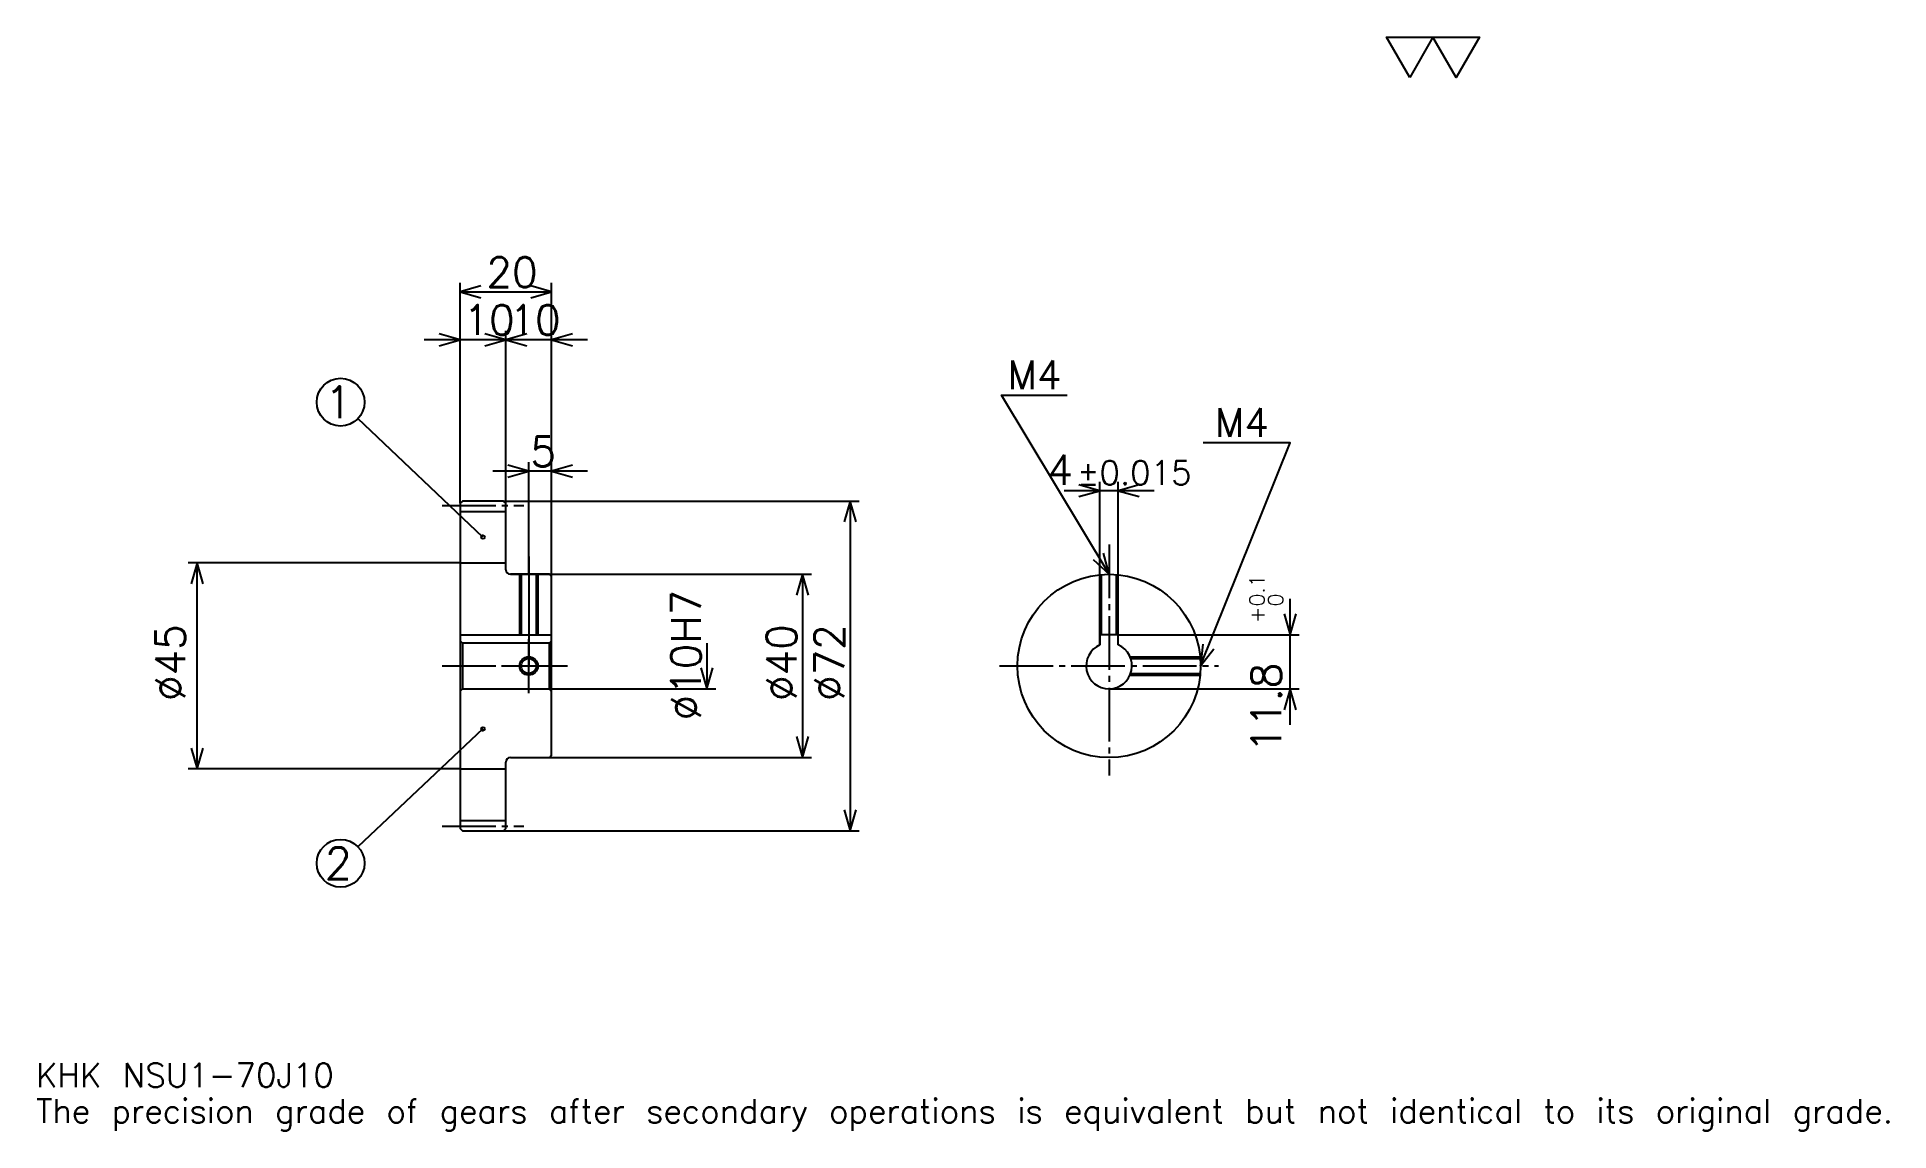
# Model space of a CAD drawing. Extents: x 13 to 418, y 5 to 244.
import ezdxf

# ---------------------------------------------------------------- set-up
doc = ezdxf.new("R2010")
doc.units = 0
doc.linetypes.add('DASHDOT', pattern=[15.652174, 11.73913, -1.304348, 1.304348, -1.304348])
doc.layers.get('0').update_dxf_attribs({"linetype": 'CONTINUOUS'})
doc.layers.add('DASHDOT', color=6, linetype='DASHDOT')
doc.styles.add('KANJI', font='TXT', dxfattribs={"bigfont": 'BIGFONT'})

msp = doc.modelspace()

# ---------------------------------------------------------------- linework, layer by layer
at = {"color": 5}
for p, q in [((105.652168, 142.304352), (105.652168, 189.91304)), ((105.652168, 187.956512), (125.652168, 187.956512)), ((125.652168, 142.304352), (125.652168, 189.91304)), ((115.652168, 142.304352), (115.652168, 179.478256)), ((123.478256, 177.521729), (97.82608, 177.521729)), ((133.478256, 177.521729), (107.82608, 177.521729)), ((110.652168, 134.429352), (83.352112, 160.302353)), ((120.652168, 142.304352), (120.652168, 150.782608)), ((133.478256, 148.82608), (112.82608, 148.82608)), ((245.391296, 113.104347), (245.391296, 146.521744)), ((249.391296, 113.104347), (249.391296, 146.521744)), ((105.652168, 141.804352), (105.652168, 142.304352)), ((115.152168, 142.304352), (125.652168, 142.304352)), ((115.652168, 141.804352), (115.652168, 142.304352)), ((120.652168, 126.304344), (120.652168, 142.304352)), ((120.652168, 126.304344), (120.652168, 142.304352)), ((125.652168, 142.304352), (192.82608, 142.304352)), ((125.652168, 125.804344), (125.652168, 142.304352)), ((190.869568, 142.304352), (190.869568, 70.304344)), ((257.217377, 144.565216), (237.565216, 144.565216)), ((105.652168, 128.804352), (46.304344, 128.804352)), ((48.260864, 83.804344), (48.260864, 128.804352)), ((116.652168, 126.304344), (125.652168, 126.304344)), ((125.652168, 126.304344), (182.391296, 126.304344)), ((180.434784, 126.304344), (180.434784, 86.304344)), ((286.956512, 93.478256), (286.956512, 120.930435)), ((159.565216, 111.304344), (159.565216, 101.304344)), ((249.391296, 113.104347), (288.913055, 113.104347)), ((125.652168, 101.304344), (161.521729, 101.304344)), ((247.391296, 101.304344), (288.913055, 101.304344)), ((110.652168, 92.554344), (83.359726, 66.798294)), ((116.652168, 86.304344), (125.652168, 86.304344)), ((125.652168, 86.304344), (182.391296, 86.304344)), ((105.652168, 83.804344), (46.304344, 83.804344)), ((115.152168, 70.304344), (125.652168, 70.304344)), ((125.652168, 70.304344), (192.82608, 70.304344))]:
    msp.add_line(p, q, dxfattribs=at)
at = {"color": 4}
for p, q in [((105.652168, 140.054352), (115.652168, 140.054352)), ((105.652168, 128.804352), (115.652168, 128.804352)), ((105.652168, 113.104347), (125.652168, 113.104347)), ((106.152168, 111.304344), (106.152168, 101.304344)), ((125.152168, 111.304344), (125.652168, 111.804344)), ((125.152168, 101.304344), (125.652168, 100.804344)), ((105.652168, 83.804344), (115.652168, 83.804344)), ((105.652168, 72.554344), (115.652168, 72.554344))]:
    msp.add_line(p, q, dxfattribs=at)
at = {"color": 7}
msp.add_lwpolyline([(313.043488, 234.782608), (307.956543, 243.600006), (328.304352, 243.600006), (323.217407, 234.782608), (318.130432, 243.600006), (313.043488, 234.782608)], dxfattribs=at)
at = {"color": 5}
for points in [[(110.217384, 189.260864), (105.652168, 187.956512), (110.217384, 186.652176)], [(121.086952, 186.652176), (125.652168, 187.956512), (121.086952, 189.260864)], [(101.086952, 176.217392), (105.652168, 177.521729), (101.086952, 178.82608)], [(111.086952, 176.217392), (115.652168, 177.521729), (111.086952, 178.82608)], [(120.217384, 178.82608), (115.652168, 177.521729), (120.217384, 176.217392)], [(130.217392, 178.82608), (125.652168, 177.521729), (130.217392, 176.217392)], [(247.391296, 126.304344), (223.91304, 165.434784), (238.260864, 165.434784)], [(267.391296, 106.304344), (286.956512, 155), (267.913055, 155)], [(116.086952, 147.521729), (120.652168, 148.82608), (116.086952, 150.130432)], [(130.217392, 150.130432), (125.652168, 148.82608), (130.217392, 147.521729)], [(240.82608, 143.260864), (245.391296, 144.565216), (240.82608, 145.869568)], [(253.956512, 145.869568), (249.391296, 144.565216), (253.956512, 143.260864)], [(192.173904, 137.73912), (190.869568, 142.304352), (189.565216, 137.73912)], [(243.924042, 129.547913), (247.391296, 126.304344), (246.16098, 130.890076)], [(49.565212, 124.239128), (48.260864, 128.804352), (46.956516, 124.239128)], [(181.73912, 121.739128), (180.434784, 126.304344), (179.130432, 121.739128)], [(285.652161, 117.669563), (286.956512, 113.104347), (288.260864, 117.669563)], [(267.882996, 111.026711), (267.391296, 106.304344), (270.303619, 110.054146)], [(158.260864, 105.86956), (159.565216, 101.304344), (160.869568, 105.86956)], [(288.260864, 96.739128), (286.956512, 101.304344), (285.652161, 96.739128)], [(179.130432, 90.86956), (180.434784, 86.304344), (181.73912, 90.86956)], [(46.956516, 88.36956), (48.260864, 83.804344), (49.565212, 88.36956)], [(189.565216, 74.86956), (190.869568, 70.304344), (192.173904, 74.86956)]]:
    msp.add_lwpolyline(points, dxfattribs=at)
at = {"color": 4}
for points in [[(115.652168, 127.304344), (115.652168, 141.804352), (115.152168, 142.304352), (106.152168, 142.304352), (105.652168, 141.804352), (105.652168, 100.804344)], [(116.652168, 86.304344), (125.152168, 86.304344), (125.652168, 86.804344), (125.652168, 125.804344), (125.152168, 126.304344), (116.652168, 126.304344)], [(118.652168, 126.304344), (118.652168, 113.104347)], [(119.032166, 126.304344), (119.032166, 113.104347)], [(122.272171, 126.304344), (122.272171, 113.104347)], [(122.652168, 126.304344), (122.652168, 113.104347)], [(245.391296, 110.886917), (245.391296, 126.204094)], [(245.771301, 113.104347), (245.771301, 126.238625)], [(249.011292, 113.104347), (249.011292, 126.238625)], [(249.391296, 110.886917), (249.391296, 126.204094)], [(105.652168, 100.804344), (106.152168, 101.304344), (125.152168, 101.304344), (125.152168, 111.304344), (106.152168, 111.304344), (105.652168, 111.804344)], [(249.391296, 110.886917), (249.391296, 113.104347), (245.391296, 113.104347), (245.391296, 110.886917)], [(251.973877, 108.304344), (267.291046, 108.304344)], [(252.121582, 107.924347), (267.325592, 107.924347)], [(251.973877, 104.304344), (267.291046, 104.304344)], [(252.121582, 104.684341), (267.325592, 104.684341)], [(105.652168, 100.804344), (105.652168, 70.804344), (106.152168, 70.304344), (115.152168, 70.304344), (115.652168, 70.804344), (115.652168, 85.304344)]]:
    msp.add_lwpolyline(points, dxfattribs=at)
at = {"color": 5}
for centre, radius in [((79.565216, 163.891296), 5.217391), ((110.652168, 134.429352), 0.391304), ((110.652168, 92.554344), 0.391304), ((79.565216, 63.217388), 5.217391)]:
    msp.add_circle(centre, radius, dxfattribs=at)
at = {"color": 4}
for centre, radius in [((247.391296, 106.304344), 20), ((120.652168, 106.304344), 1.62)]:
    msp.add_circle(centre, radius, dxfattribs=at)
at = {"color": 7}
msp.add_circle((120.652168, 106.304344), 2, dxfattribs=at)
at = {"color": 4}
for centre, radius, start, end in [((116.652168, 127.304344), 1, 180, 270), ((247.391296, 106.304344), 5, 113.57817801, 66.42182199), ((116.652168, 85.304344), 1, 90, 180)]:
    msp.add_arc(centre, radius, start, end, dxfattribs=at)
at = {"layer": 'DASHDOT', "color": 7}
for p, q in [((101.739128, 141.304352), (119.565208, 141.304352)), ((247.391296, 132.82608), (247.391296, 82.391296)), ((120.652168, 126.304344), (120.652168, 106.304344)), ((101.739128, 106.304344), (129.565216, 106.304344)), ((223.478256, 106.304344), (271.304352, 106.304344)), ((101.739128, 71.304344), (119.565208, 71.304344))]:
    msp.add_line(p, q, dxfattribs=at)
for points in [[(120.652168, 130.217392), (120.652168, 109.191299)], [(120.652168, 100.391304), (120.652168, 112.217384)], [(114.73912, 106.304344), (126.565216, 106.304344)]]:
    msp.add_lwpolyline(points, dxfattribs=at)

# ---------------------------------------------------------------- texts
at = {"color": 7, "style": 'KANJI'}
for s, height, p in [('20', 6.521739, (111.41304, 189)), ('10', 6.521739, (106.41304, 178.565216)), ('10', 6.521739, (116.41304, 178.565216)), ('M4', 6.26087, (225.217377, 166.739136)), ('1', 6.956522, (76.086952, 160.41304)), ('M4', 6.26087, (270.521729, 156.304352)), ('5', 6.521739, (121.0326, 149.869568)), ('4', 6.521739, (233.929138, 145.869568)), ('%%p0.015', 5.217391, (240.384857, 145.869568)), ('2', 6.956522, (76.086952, 59.739128)), ('KHK NSU1-70J10', 5.217391, (13.043478, 14.347826)), ('The precision grade of gears after secondary operations is equivalent but not identical to its original grade.', 5.217391, (13.043478, 6.521739))]:
    msp.add_text(s, height=height, dxfattribs=at).set_placement(p)
for s, height, p in [('%%c10H7', 6.521739, (158.260864, 94.402168)), ('0.1', 3.26087, (281.347839, 119.309372)), ('0', 3.26087, (285.391296, 119.309372)), ('+', 3.26087, (281.347839, 115.657196)), ('%%c45', 6.521739, (45.652168, 98.641304)), ('%%c40', 6.521739, (179.130432, 98.641296)), ('%%c72', 6.521739, (189.565216, 98.641296)), ('11.8', 6.521739, (285, 87.428528))]:
    msp.add_text(s, height=height, rotation=90, dxfattribs=at).set_placement(p)

doc.saveas('drawing.dxf')
